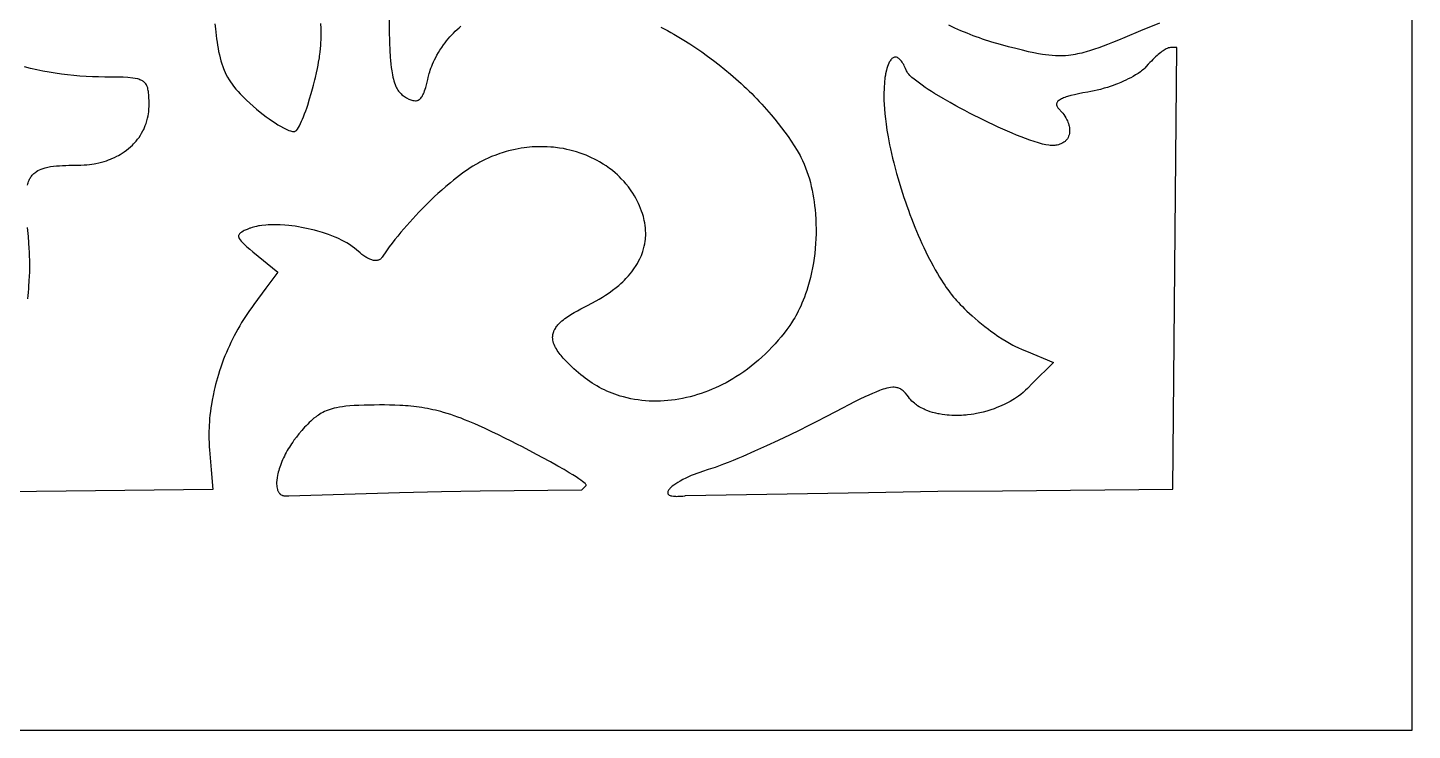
# Model space of a CAD drawing. Extents: x -500 to 500, y -1000 to 1000.
# Drawn here: x 204.3 to 500, y -1000 to -849.8 of the extents above; entities that cross this region are included whole.
import ezdxf

# ---------------------------------------------------------------- set-up
doc = ezdxf.new("R2010")
doc.units = 0
doc.layers.add('APS_GEOMETR_', color=18, linetype='CONTINUOUS')

msp = doc.modelspace()

# ---------------------------------------------------------------- linework, layer by layer
at = {"layer": 'APS_GEOMETR_'}
for points in [[(-500, -1000), (500, -1000), (500, 1000), (-500, 1000)], [(344.59, -949.86), (344.75, -949.84), (383.82, -949.16), (398.64, -948.9), (412.45, -948.78), (448.86, -948.48), (449.73, -854.09), (448.5, -854.09), (448.32, -854.09), (448.14, -854.1), (447.97, -854.12), (447.88, -854.15), (447.8, -854.18), (447.62, -854.25), (447.42, -854.35), (447.22, -854.47), (447, -854.6), (446.77, -854.76), (446.53, -854.93), (446.28, -855.12), (446.02, -855.32), (445.75, -855.55), (445.47, -855.79), (445.18, -856.06), (444.88, -856.34), (444.57, -856.64), (444.26, -856.96), (443.94, -857.3), (443.61, -857.65), (443.16, -858.15), (442.86, -858.47), (442.63, -858.68), (442.4, -858.88), (442.15, -859.07), (441.91, -859.26), (441.41, -859.59), (440.9, -859.92), (440.38, -860.23), (439.86, -860.52), (439.34, -860.79), (438.81, -861.04), (438.29, -861.29), (437.76, -861.52), (437.05, -861.81), (436.6, -861.98), (436.08, -862.17), (435.5, -862.37), (434.86, -862.58), (434.15, -862.79), (433.38, -863.01), (432.71, -863.17), (432.03, -863.32), (431.36, -863.45), (430.68, -863.58), (429.64, -863.76), (428.69, -863.95), (427.83, -864.15), (427.05, -864.34), (426.36, -864.54), (426.06, -864.64), (425.77, -864.75), (425.51, -864.85), (425.27, -864.95), (425.05, -865.05), (424.86, -865.16), (424.62, -865.3), (424.47, -865.41), (424.32, -865.54), (424.25, -865.62), (424.18, -865.7), (424.12, -865.79), (424.08, -865.89), (424.04, -865.99), (424.02, -866.11), (424.01, -866.22), (424.02, -866.35), (424.06, -866.51), (424.12, -866.66), (424.21, -866.81), (424.3, -866.94), (424.53, -867.2), (424.76, -867.45), (424.88, -867.57), (425.14, -867.88), (425.33, -868.11), (425.54, -868.39), (425.77, -868.73), (426.03, -869.12), (426.1, -869.24), (426.24, -869.52), (426.34, -869.73), (426.44, -869.99), (426.55, -870.3), (426.67, -870.65), (426.72, -870.9), (426.76, -871.13), (426.78, -871.35), (426.8, -871.54), (426.81, -871.87), (426.8, -872.11), (426.76, -872.41), (426.69, -872.7), (426.6, -872.99), (426.48, -873.27), (426.41, -873.41), (426.32, -873.55), (426.2, -873.72), (426.03, -873.91), (425.93, -874.01), (425.82, -874.12), (425.68, -874.23), (425.54, -874.33), (425.38, -874.44), (425.2, -874.54), (424.94, -874.66), (424.68, -874.75), (424.42, -874.84), (424.15, -874.91), (423.85, -874.96), (423.66, -874.98), (423.44, -875), (423.2, -875.01), (422.94, -875.01), (422.65, -874.99), (422.34, -874.96), (421.69, -874.85), (421.04, -874.71), (420.14, -874.46), (419.25, -874.18), (418.3, -873.85), (417.36, -873.5), (416.43, -873.15), (415.49, -872.78), (414.5, -872.37), (413.52, -871.94), (412.54, -871.51), (411.56, -871.08), (410.53, -870.59), (409.5, -870.1), (408.48, -869.6), (407.45, -869.1), (406.44, -868.59), (405.42, -868.07), (404.41, -867.54), (403.41, -867.01), (402.49, -866.5), (401.28, -865.82), (399.77, -864.95), (397.96, -863.88), (397.28, -863.46), (396.61, -863.02), (395.94, -862.58), (395.28, -862.13), (394.42, -861.5), (393.58, -860.86), (393.13, -860.46), (392.69, -860.05), (392.44, -859.76), (392.19, -859.46), (392.08, -859.27), (391.98, -859.08), (391.74, -858.53), (391.62, -858.26), (391.49, -857.99), (391.36, -857.73), (391.21, -857.47), (391.06, -857.22), (390.88, -856.98), (390.77, -856.83), (390.64, -856.69), (390.5, -856.55), (390.35, -856.42), (390.2, -856.31), (390.03, -856.23), (389.86, -856.16), (389.77, -856.14), (389.68, -856.13), (389.57, -856.13), (389.47, -856.14), (389.37, -856.16), (389.28, -856.18), (389.11, -856.26), (388.97, -856.35), (388.85, -856.45), (388.75, -856.56), (388.61, -856.73), (388.49, -856.89), (388.38, -857.06), (388.29, -857.23), (388.19, -857.41), (388.03, -857.77), (387.89, -858.15), (387.78, -858.53), (387.67, -858.92), (387.51, -859.71), (387.46, -859.96), (387.37, -860.49), (387.32, -860.86), (387.27, -861.29), (387.23, -861.8), (387.19, -862.37), (387.16, -863.01), (387.14, -863.71), (387.14, -864.48), (387.15, -865.32), (387.19, -866.23), (387.25, -867.2), (387.34, -868.24), (387.45, -869.34), (387.59, -870.42), (387.78, -871.7), (387.9, -872.41), (388.04, -873.17), (388.19, -873.98), (388.36, -874.84), (388.55, -875.74), (388.76, -876.69), (389, -877.69), (389.26, -878.73), (389.54, -879.82), (389.85, -880.96), (390.18, -882.14), (390.54, -883.36), (390.83, -884.28), (391.12, -885.19), (391.41, -886.11), (391.72, -887.02), (392.04, -887.93), (392.36, -888.83), (392.69, -889.74), (393.03, -890.64), (393.38, -891.53), (393.74, -892.43), (394.11, -893.31), (394.48, -894.2), (394.87, -895.08), (395.26, -895.96), (395.67, -896.83), (396.08, -897.7), (396.62, -898.78), (397.14, -899.8), (397.64, -900.74), (398.12, -901.61), (398.58, -902.4), (399.02, -903.13), (399.42, -903.78), (399.8, -904.37), (400.14, -904.89), (400.45, -905.35), (400.97, -906.06), (401.32, -906.53), (401.49, -906.75), (402.02, -907.39), (402.33, -907.76), (402.67, -908.14), (403.04, -908.55), (403.45, -908.98), (403.89, -909.44), (404.37, -909.91), (404.88, -910.4), (405.42, -910.91), (406, -911.44), (406.62, -911.98), (407.28, -912.54), (407.97, -913.11), (408.71, -913.69), (409.48, -914.28), (410.01, -914.68), (410.52, -915.05), (411.5, -915.73), (412.4, -916.33), (413.23, -916.84), (413.99, -917.29), (414.67, -917.66), (415.26, -917.97), (415.77, -918.21), (416.69, -918.61), (417.61, -918.99), (423.33, -921.38), (418.9, -925.82), (417.79, -926.93), (417.37, -927.32), (416.85, -927.79), (416.35, -928.2), (415.88, -928.55), (415.45, -928.86), (415.05, -929.12), (414.7, -929.35), (414.12, -929.69), (413.57, -929.99), (413.22, -930.17), (412.81, -930.36), (412.36, -930.58), (411.85, -930.8), (411.29, -931.03), (410.67, -931.27), (409.98, -931.51), (409.54, -931.64), (409.12, -931.77), (408.33, -931.98), (407.6, -932.16), (406.94, -932.29), (406.34, -932.4), (405.81, -932.47), (404.96, -932.58), (404.71, -932.61), (404.12, -932.65), (403.69, -932.68), (403.18, -932.69), (402.58, -932.7), (401.89, -932.7), (401.65, -932.69), (401.07, -932.66), (400.65, -932.62), (400.15, -932.56), (399.57, -932.49), (398.91, -932.39), (398.71, -932.35), (398.24, -932.24), (397.9, -932.16), (397.5, -932.04), (397.03, -931.9), (396.5, -931.72), (396.34, -931.66), (395.98, -931.5), (395.72, -931.38), (395.42, -931.23), (395.07, -931.05), (394.67, -930.83), (394.34, -930.62), (394.13, -930.47), (393.91, -930.31), (393.66, -930.11), (393.4, -929.88), (393.12, -929.62), (392.83, -929.33), (392.6, -929.05), (392.38, -928.76), (392.07, -928.36), (391.75, -927.97), (391.58, -927.78), (391.41, -927.6), (391.22, -927.43), (391.03, -927.27), (390.84, -927.15), (390.66, -927.04), (390.48, -926.95), (390.3, -926.87), (390.12, -926.81), (389.95, -926.77), (389.78, -926.73), (389.61, -926.71), (389.3, -926.69), (389.02, -926.69), (388.58, -926.74), (388.17, -926.8), (387.76, -926.89), (387.36, -926.99), (386.96, -927.12), (386.57, -927.25), (386.18, -927.4), (385.4, -927.7), (384.73, -927.99), (383.95, -928.34), (383.04, -928.76), (382.02, -929.25), (380.89, -929.81), (379.63, -930.44), (378.27, -931.14), (376.78, -931.91), (374.74, -932.98), (372.84, -933.97), (370.93, -934.94), (369.02, -935.9), (367.1, -936.85), (364.58, -938.04), (362.06, -939.21), (359.52, -940.36), (356.97, -941.48), (355.94, -941.91), (354.91, -942.33), (353.87, -942.75), (352.84, -943.15), (351.07, -943.8), (349.6, -944.29), (348.39, -944.68), (347.79, -944.89), (347.19, -945.11), (346.59, -945.33), (346, -945.57), (345.42, -945.82), (344.84, -946.09), (344.21, -946.41), (343.63, -946.72), (343.11, -947.02), (342.66, -947.31), (342.26, -947.59), (341.92, -947.85), (341.65, -948.1), (341.43, -948.32), (341.33, -948.43), (341.24, -948.55), (341.15, -948.67), (341.07, -948.8), (341.01, -948.94), (340.97, -949.08), (340.96, -949.15), (340.96, -949.22), (340.96, -949.29), (340.98, -949.36), (341.01, -949.43), (341.05, -949.51), (341.1, -949.57), (341.16, -949.63), (341.22, -949.68), (341.3, -949.73), (341.46, -949.81), (341.64, -949.87), (341.83, -949.91), (342.19, -949.97), (342.37, -949.98), (342.59, -949.99), (342.84, -950), (343.12, -949.99), (343.44, -949.98), (343.79, -949.96), (344.17, -949.92)], [(259.9, -949.87), (260, -949.85), (283.66, -949.2), (292.63, -948.96), (300.89, -948.85), (322.65, -948.57), (323.54, -947.68), (323.56, -947.62), (323.56, -947.57), (323.54, -947.51), (323.5, -947.45), (323.41, -947.34), (323.31, -947.24), (323.05, -947.03), (322.78, -946.82), (322.42, -946.55), (321.95, -946.23), (321.38, -945.84), (320.71, -945.41), (319.93, -944.94), (318.81, -944.28), (317.48, -943.51), (315.93, -942.63), (314.16, -941.66), (312.17, -940.59), (309.95, -939.43), (308.76, -938.82), (307.51, -938.19), (306.2, -937.54), (304.83, -936.87), (303.4, -936.18), (301.97, -935.5), (300.52, -934.84), (299.79, -934.52), (299.06, -934.21), (298.33, -933.91), (297.59, -933.61), (296.85, -933.32), (296.11, -933.04), (295.36, -932.78), (294.61, -932.52), (293.85, -932.28), (293.1, -932.05), (292.53, -931.89), (291.95, -931.74), (291.38, -931.6), (290.8, -931.47), (290.22, -931.35), (289.64, -931.23), (289.06, -931.13), (288.47, -931.03), (287.89, -930.95), (287.3, -930.87), (286.71, -930.8), (286.12, -930.73), (285.53, -930.68), (284.94, -930.63), (284.35, -930.59), (283.76, -930.56), (282.67, -930.52), (281.57, -930.49), (280.48, -930.47), (279.38, -930.47), (278.29, -930.48), (277.19, -930.49), (276.1, -930.52), (275, -930.55), (274, -930.6), (273.08, -930.67), (272.24, -930.75), (271.49, -930.84), (270.82, -930.95), (270.23, -931.06), (269.72, -931.17), (269.3, -931.28), (268.85, -931.42), (268.43, -931.57), (268.03, -931.72), (267.65, -931.89), (267.29, -932.07), (266.96, -932.25), (266.65, -932.43), (266.36, -932.61), (266.09, -932.8), (265.84, -932.98), (265.4, -933.32), (265.03, -933.64), (264.73, -933.91), (264.39, -934.23), (264.06, -934.56), (263.73, -934.89), (263.41, -935.23), (262.79, -935.93), (262.19, -936.64), (261.64, -937.32), (261.12, -938.02), (260.86, -938.38), (260.62, -938.74), (260.38, -939.1), (260.14, -939.47), (259.92, -939.85), (259.7, -940.23), (259.48, -940.61), (259.28, -941), (259.08, -941.39), (258.89, -941.78), (258.71, -942.18), (258.54, -942.58), (258.38, -942.98), (258.23, -943.38), (258.09, -943.76), (257.98, -944.13), (257.87, -944.49), (257.78, -944.83), (257.7, -945.16), (257.63, -945.47), (257.52, -946.05), (257.46, -946.56), (257.43, -947.01), (257.42, -947.39), (257.44, -947.67), (257.47, -947.95), (257.52, -948.24), (257.59, -948.52), (257.64, -948.66), (257.69, -948.79), (257.75, -948.92), (257.82, -949.04), (257.89, -949.16), (257.97, -949.27), (258.06, -949.37), (258.16, -949.47), (258.2, -949.5), (258.28, -949.57), (258.42, -949.66), (258.6, -949.75), (258.7, -949.79), (258.82, -949.83), (258.96, -949.86), (259.1, -949.89), (259.26, -949.91), (259.43, -949.91), (259.61, -949.91), (259.8, -949.89)]]:
    msp.add_lwpolyline(points, close=True, dxfattribs=at)
for points in [[(281.45, -847.68), (281.48, -850.37), (281.54, -853.06), (281.61, -854.6), (281.7, -856.14), (281.76, -856.87), (281.84, -857.6), (281.92, -858.33), (282.01, -859.05), (282.09, -859.5), (282.17, -859.94), (282.26, -860.38), (282.36, -860.82), (282.48, -861.22), (282.61, -861.61), (282.75, -862), (282.9, -862.39), (283.03, -862.65), (283.18, -862.91), (283.33, -863.16), (283.49, -863.41), (283.67, -863.63), (283.85, -863.83), (284.03, -864), (284.19, -864.15), (284.49, -864.39), (284.71, -864.55), (285.2, -864.82), (285.69, -865.08), (286.11, -865.24), (286.53, -865.37), (286.81, -865.42), (287.1, -865.44), (287.26, -865.43), (287.41, -865.4), (287.54, -865.36), (287.66, -865.31), (287.85, -865.21), (287.98, -865.12), (288.2, -864.9), (288.39, -864.67), (288.5, -864.51), (288.6, -864.34), (288.69, -864.16), (288.78, -863.98), (288.91, -863.65), (289.03, -863.32), (289.15, -862.98), (289.26, -862.64), (289.49, -861.79), (289.69, -860.93), (289.79, -860.5), (289.93, -859.93), (290.02, -859.6), (290.13, -859.25), (290.25, -858.88), (290.39, -858.48), (290.55, -858.06), (290.73, -857.62), (290.93, -857.16), (291.16, -856.69), (291.41, -856.19), (291.68, -855.68), (291.98, -855.16), (292.32, -854.62), (292.68, -854.07), (293.07, -853.51), (293.4, -853.08), (293.74, -852.65), (294.09, -852.22), (294.45, -851.81), (294.81, -851.4), (295.19, -851), (295.58, -850.6), (295.98, -850.22), (296.39, -849.84), (296.8, -849.47)], [(339.49, -849.69), (340.2, -850.07), (340.9, -850.45), (341.6, -850.85), (342.3, -851.25), (343, -851.65), (343.69, -852.06), (344.37, -852.48), (345.67, -853.31), (346.96, -854.15), (348.23, -855.02), (349.49, -855.92), (350.73, -856.84), (351.95, -857.78), (353.16, -858.75), (354.35, -859.74), (354.94, -860.24), (355.52, -860.75), (356.09, -861.27), (356.67, -861.79), (357.23, -862.32), (357.79, -862.85), (358.35, -863.38), (358.9, -863.93), (359.44, -864.47), (359.98, -865.03), (360.51, -865.59), (361.03, -866.15), (361.55, -866.72), (362.07, -867.29), (362.57, -867.87), (363.07, -868.46), (363.82, -869.36), (364.56, -870.28), (365.29, -871.21), (365.99, -872.15), (366.68, -873.11), (367.34, -874.08), (367.99, -875.06), (368.61, -876.06), (368.82, -876.42), (369.02, -876.78), (369.22, -877.14), (369.41, -877.51), (369.77, -878.25), (370.11, -879.01), (370.42, -879.78), (370.71, -880.56), (370.97, -881.35), (371.21, -882.15), (371.43, -882.95), (371.63, -883.76), (371.81, -884.58), (371.97, -885.4), (372.12, -886.22), (372.24, -887.05), (372.34, -887.87), (372.43, -888.69), (372.52, -889.72), (372.59, -890.76), (372.63, -891.8), (372.65, -892.84), (372.64, -893.89), (372.61, -894.93), (372.55, -895.97), (372.47, -897.02), (372.36, -898.06), (372.23, -899.09), (372.07, -900.12), (371.89, -901.15), (371.68, -902.17), (371.45, -903.19), (371.19, -904.19), (370.91, -905.19), (370.67, -905.97), (370.42, -906.71), (370.16, -907.41), (369.9, -908.08), (369.64, -908.72), (369.37, -909.32), (369.11, -909.88), (368.85, -910.41), (368.59, -910.91), (368.33, -911.38), (368.09, -911.81), (367.85, -912.21), (367.4, -912.91), (367.01, -913.49), (366.43, -914.3), (365.83, -915.09), (365.21, -915.87), (364.57, -916.64), (363.91, -917.39), (363.23, -918.13), (362.53, -918.85), (361.82, -919.55), (361.09, -920.23), (360.34, -920.9), (359.58, -921.55), (358.8, -922.18), (358.01, -922.78), (357.2, -923.37), (356.38, -923.93), (355.54, -924.47), (354.84, -924.9), (354.13, -925.31), (353.41, -925.7), (352.68, -926.08), (351.94, -926.44), (351.19, -926.79), (350.43, -927.12), (349.67, -927.43), (348.9, -927.72), (348.12, -927.99), (347.33, -928.25), (346.54, -928.48), (345.75, -928.7), (344.95, -928.89), (344.15, -929.07), (343.35, -929.22), (342.57, -929.35), (341.78, -929.45), (340.99, -929.54), (340.2, -929.6), (339.41, -929.64), (338.61, -929.65), (337.81, -929.65), (337.01, -929.62), (336.22, -929.57), (335.42, -929.49), (334.63, -929.39), (333.85, -929.27), (333.07, -929.13), (332.29, -928.96), (331.53, -928.76), (330.77, -928.55), (330.2, -928.37), (329.64, -928.17), (329.08, -927.96), (328.53, -927.73), (327.98, -927.5), (327.44, -927.24), (326.9, -926.98), (326.37, -926.7), (325.84, -926.4), (325.33, -926.1), (324.82, -925.78), (324.32, -925.45), (323.83, -925.11), (323.35, -924.75), (322.88, -924.39), (322.42, -924.01), (321.92, -923.59), (321.43, -923.17), (320.94, -922.73), (320.46, -922.29), (319.99, -921.84), (319.52, -921.38), (319.07, -920.92), (318.63, -920.44), (318.19, -919.92), (317.97, -919.65), (317.76, -919.37), (317.55, -919.09), (317.35, -918.79), (317.17, -918.49), (317, -918.19), (316.84, -917.88), (316.7, -917.56), (316.59, -917.25), (316.5, -916.92), (316.43, -916.6), (316.39, -916.27), (316.38, -916.11), (316.38, -915.94), (316.39, -915.78), (316.4, -915.61), (316.44, -915.39), (316.49, -915.16), (316.56, -914.94), (316.64, -914.73), (316.73, -914.51), (316.84, -914.3), (316.96, -914.1), (317.09, -913.9), (317.22, -913.71), (317.37, -913.52), (317.52, -913.33), (317.68, -913.15), (318.02, -912.82), (318.36, -912.51), (318.67, -912.26), (318.99, -912.01), (319.31, -911.78), (319.63, -911.55), (319.96, -911.33), (320.3, -911.11), (320.98, -910.7), (321.67, -910.31), (322.38, -909.93), (323.8, -909.2), (324.72, -908.72), (325.65, -908.23), (326.35, -907.82), (327.05, -907.41), (327.67, -907), (328.23, -906.62), (328.74, -906.26), (329.2, -905.93), (329.94, -905.35), (330.49, -904.91), (330.94, -904.5), (331.35, -904.13), (331.71, -903.77), (332.04, -903.44), (332.56, -902.88), (332.94, -902.44), (333.29, -902), (333.6, -901.58), (333.87, -901.19), (334.11, -900.84), (334.49, -900.22), (334.75, -899.75), (335.01, -899.24), (335.16, -898.92), (335.33, -898.54), (335.49, -898.12), (335.66, -897.64), (335.81, -897.12), (335.96, -896.54), (336.06, -896.05), (336.15, -895.48), (336.19, -895.13), (336.23, -894.72), (336.26, -894.26), (336.27, -893.76), (336.25, -893.21), (336.21, -892.61), (336.15, -892.12), (336.06, -891.57), (335.96, -891.07), (335.86, -890.62), (335.76, -890.21), (335.56, -889.53), (335.39, -889.03), (335.16, -888.44), (334.94, -887.9), (334.72, -887.42), (334.51, -886.98), (334.14, -886.27), (333.84, -885.74), (333.49, -885.19), (333.16, -884.69), (332.84, -884.25), (332.55, -883.85), (332.03, -883.2), (331.63, -882.72), (331.05, -882.11), (330.68, -881.73), (330.24, -881.31), (329.74, -880.86), (329.17, -880.38), (328.86, -880.14), (328.53, -879.89), (328.18, -879.63), (327.8, -879.37), (327.19, -878.98), (326.41, -878.51), (325.91, -878.23), (325.34, -877.92), (324.69, -877.61), (323.96, -877.28), (323.57, -877.11), (323.15, -876.95), (322.71, -876.78), (322.26, -876.62), (321.51, -876.38), (320.62, -876.12), (320.05, -875.98), (319.41, -875.83), (318.69, -875.68), (317.88, -875.55), (317.45, -875.49), (317, -875.43), (316.53, -875.38), (316.03, -875.34), (315.23, -875.29), (314.6, -875.27), (313.84, -875.26), (313.42, -875.26), (312.97, -875.27), (312.49, -875.29), (311.98, -875.32), (311.44, -875.36), (310.87, -875.42), (310.28, -875.49), (309.67, -875.59), (309.02, -875.7), (308.35, -875.83), (307.66, -875.98), (306.94, -876.16), (306.48, -876.29), (306.02, -876.42), (305.57, -876.56), (305.12, -876.72), (304.22, -877.04), (303.33, -877.38), (302.61, -877.7), (301.96, -878.01), (301.37, -878.3), (300.85, -878.58), (300.38, -878.83), (299.97, -879.06), (299.33, -879.45), (298.77, -879.81), (298.21, -880.18), (297.66, -880.56), (297.12, -880.95), (296.46, -881.44), (295.82, -881.94), (295.17, -882.45), (294.54, -882.97), (293.57, -883.8), (292.69, -884.57), (291.89, -885.29), (291.18, -885.94), (290, -887.06), (289.13, -887.91), (288.47, -888.59), (287.8, -889.27), (287.15, -889.96), (286.5, -890.66), (285.86, -891.37), (285.22, -892.08), (284.6, -892.79), (283.98, -893.52), (283.28, -894.36), (282.67, -895.13), (282.07, -895.91), (281.47, -896.7), (280.89, -897.5), (279.98, -898.84), (279.86, -899), (279.72, -899.15), (279.59, -899.27), (279.45, -899.36), (279.31, -899.44), (279.17, -899.5), (279.02, -899.55), (278.88, -899.58), (278.74, -899.6), (278.6, -899.61), (278.34, -899.6), (278.11, -899.56), (277.9, -899.51), (277.75, -899.47), (277.52, -899.38), (277.3, -899.29), (277.08, -899.19), (276.86, -899.08), (276.65, -898.96), (276.45, -898.84), (276.04, -898.57), (275.64, -898.28), (275.26, -897.97), (274.51, -897.34), (274.04, -896.95), (273.56, -896.58), (273, -896.2), (272.42, -895.84), (271.88, -895.55), (271.41, -895.3), (270.65, -894.92), (270.16, -894.7), (269.96, -894.62), (269.19, -894.32), (268.49, -894.05), (267.84, -893.83), (267.25, -893.63), (266.25, -893.32), (265.5, -893.11), (264.82, -892.95), (264.14, -892.79), (263.45, -892.65), (262.77, -892.51), (262.08, -892.39), (261.39, -892.28), (260.7, -892.19), (260.01, -892.1), (259.21, -892.03), (258.21, -891.97), (257.37, -891.94), (256.2, -891.94), (255.61, -891.97), (255.09, -892.01), (254.27, -892.1), (253.76, -892.17), (253.54, -892.2), (253.13, -892.29), (252.77, -892.38), (252.21, -892.53), (251.87, -892.65), (251.72, -892.7), (251.12, -892.95), (250.52, -893.21), (250.25, -893.35), (249.98, -893.5), (249.73, -893.68), (249.51, -893.88), (249.4, -894.01), (249.33, -894.17), (249.31, -894.27), (249.3, -894.37), (249.3, -894.52), (249.32, -894.62), (249.34, -894.66), (249.46, -894.92), (249.61, -895.17), (249.82, -895.42), (250.03, -895.67), (250.54, -896.16), (251.05, -896.64), (251.71, -897.2), (252.37, -897.75), (257.69, -902.1), (255.13, -905.53), (252.57, -908.96), (252.11, -909.6), (251.66, -910.24), (251.22, -910.89), (250.78, -911.55), (250.36, -912.21), (249.94, -912.87), (249.54, -913.55), (249.15, -914.23), (248.72, -915.02), (248.36, -915.71), (248, -916.41), (247.66, -917.11), (247.33, -917.82), (247, -918.54), (246.69, -919.26), (246.39, -919.98), (246.1, -920.71), (245.79, -921.55), (245.5, -922.37), (245.24, -923.17), (244.99, -923.94), (244.77, -924.67), (244.58, -925.38), (244.39, -926.06), (244.23, -926.71), (244.09, -927.33), (243.84, -928.46), (243.65, -929.47), (243.5, -930.35), (243.38, -931.09), (243.28, -931.88), (243.19, -932.64), (243.12, -933.37), (243.07, -934.07), (243.02, -934.75), (242.99, -935.39), (242.97, -936), (242.96, -936.58), (242.97, -937.64), (243, -938.58), (243.04, -939.39), (243.08, -940.07), (243.43, -944.31), (243.78, -948.54), (174.73, -949.31)], [(244.25, -849.03), (244.37, -850.08), (244.61, -852.24), (244.7, -852.92), (244.81, -853.6), (244.92, -854.27), (245.04, -854.94), (245.19, -855.61), (245.35, -856.27), (245.53, -856.92), (245.72, -857.58), (245.92, -858.16), (246.06, -858.53), (246.22, -858.94), (246.42, -859.39), (246.67, -859.88), (246.95, -860.4), (247.28, -860.96), (247.58, -861.41), (247.92, -861.89), (248.24, -862.3), (248.74, -862.94), (249.08, -863.33), (249.22, -863.49), (249.66, -863.96), (250.1, -864.41), (250.55, -864.86), (251, -865.3), (251.71, -865.95), (252.42, -866.59), (253.15, -867.22), (253.89, -867.85), (254.53, -868.35), (255.19, -868.85), (255.85, -869.34), (256.52, -869.82), (257.1, -870.19), (257.68, -870.56), (258.27, -870.91), (258.87, -871.25), (259.15, -871.4), (259.44, -871.53), (259.72, -871.66), (260.01, -871.78), (260.4, -871.9), (260.79, -872), (261, -872.02), (261.2, -872.02), (261.31, -871.99), (261.4, -871.96), (261.53, -871.89), (261.61, -871.83), (261.64, -871.8), (261.89, -871.5), (262.1, -871.16), (262.3, -870.81), (262.53, -870.33), (262.75, -869.84), (262.97, -869.35), (263.17, -868.86), (263.41, -868.25), (263.63, -867.63), (263.85, -867.01), (264.06, -866.38), (264.47, -865.07), (264.81, -863.92), (265.09, -862.93), (265.32, -862.1), (265.62, -860.94), (265.73, -860.46), (265.96, -859.45), (266.14, -858.57), (266.29, -857.81), (266.4, -857.18), (266.55, -856.3), (266.6, -855.93), (266.71, -855.06), (266.79, -854.29), (266.85, -853.64), (266.89, -853.09), (266.93, -852.33), (266.94, -852.01), (266.95, -850.99), (266.93, -849.98), (266.88, -848.97)], [(445.98, -848.83), (441.97, -850.53), (438.63, -851.92), (437.21, -852.51), (435.96, -853.02), (434.87, -853.45), (433.95, -853.8), (433.05, -854.12), (432.15, -854.43), (431.24, -854.73), (430.33, -855), (429.87, -855.12), (429.41, -855.24), (428.94, -855.35), (428.48, -855.45), (428.01, -855.54), (427.55, -855.62), (427.08, -855.69), (426.6, -855.75), (425.9, -855.81), (425.2, -855.84), (424.49, -855.85), (423.79, -855.83), (423.08, -855.79), (422.38, -855.73), (421.68, -855.65), (420.98, -855.55), (420.15, -855.4), (419.17, -855.21), (418.05, -854.96), (416.77, -854.66), (415.35, -854.3), (413.78, -853.89), (412.06, -853.42), (410.2, -852.89), (409.52, -852.69), (408.85, -852.48), (408.19, -852.26), (407.52, -852.03), (406.86, -851.8), (406.2, -851.55), (405.54, -851.29), (404.89, -851.03), (403.59, -850.48), (402.31, -849.91), (401.03, -849.31)], [(204.21, -883.47), (204.28, -883.22), (204.35, -882.99), (204.44, -882.72), (204.57, -882.41), (204.65, -882.24), (204.73, -882.07), (204.83, -881.9), (204.95, -881.72), (205.08, -881.55), (205.22, -881.37), (205.38, -881.19), (205.55, -881.02), (205.75, -880.85), (205.96, -880.68), (206.17, -880.54), (206.44, -880.38), (206.75, -880.23), (207.12, -880.07), (207.55, -879.92), (208.02, -879.77), (208.54, -879.64), (208.82, -879.59), (209.12, -879.53), (209.76, -879.44), (210.41, -879.37), (211.06, -879.32), (211.72, -879.28), (212.37, -879.25), (213.03, -879.23), (214.33, -879.21), (215.64, -879.2), (216.3, -879.17), (216.92, -879.12), (217.47, -879.06), (217.98, -879), (218.42, -878.93), (218.82, -878.86), (219.44, -878.73), (220.04, -878.58), (220.58, -878.42), (221.08, -878.26), (221.52, -878.1), (221.91, -877.95), (222.25, -877.81), (222.79, -877.57), (223.32, -877.3), (223.65, -877.12), (224.02, -876.9), (224.43, -876.65), (224.87, -876.36), (225.33, -876.02), (225.82, -875.63), (226.21, -875.29), (226.61, -874.92), (226.86, -874.67), (227.12, -874.39), (227.41, -874.06), (227.71, -873.69), (228.03, -873.27), (228.35, -872.79), (228.59, -872.39), (228.87, -871.88), (229.03, -871.56), (229.21, -871.19), (229.38, -870.76), (229.56, -870.29), (229.72, -869.76), (229.8, -869.48), (229.87, -869.18), (229.98, -868.69), (230.05, -868.21), (230.1, -867.79), (230.16, -867.13), (230.18, -866.71), (230.18, -866.53), (230.17, -865.59), (230.15, -864.66), (230.13, -864.2), (230.09, -863.74), (230.05, -863.48), (230, -863.22), (229.95, -862.96), (229.89, -862.7), (229.84, -862.54), (229.78, -862.38), (229.71, -862.23), (229.63, -862.07), (229.46, -861.82), (229.29, -861.61), (229.13, -861.45), (228.98, -861.32), (228.85, -861.23), (228.75, -861.17), (228.64, -861.12), (228.42, -861.02), (228.21, -860.94), (227.98, -860.86), (227.76, -860.79), (227.23, -860.67), (226.7, -860.59), (225.68, -860.49), (224.65, -860.42), (223.34, -860.39), (222.03, -860.37), (220.72, -860.37), (219.4, -860.36), (218.08, -860.33), (216.75, -860.27), (215.42, -860.18), (214.09, -860.07), (212.77, -859.93), (211.45, -859.76), (210.13, -859.56), (208.81, -859.34), (207.5, -859.1), (206.19, -858.83), (204.89, -858.54), (203.59, -858.23)], [(204.25, -907.78), (204.34, -907.04), (204.41, -906.43), (204.49, -905.58), (204.52, -905.23), (204.6, -903.87), (204.64, -903.01), (204.68, -902.04), (204.69, -900.96), (204.69, -899.76), (204.66, -898.44), (204.64, -897.74), (204.6, -897.01), (204.53, -895.84), (204.41, -894.45), (204.22, -892.55)]]:
    msp.add_lwpolyline(points, dxfattribs=at)

doc.saveas('drawing.dxf')
